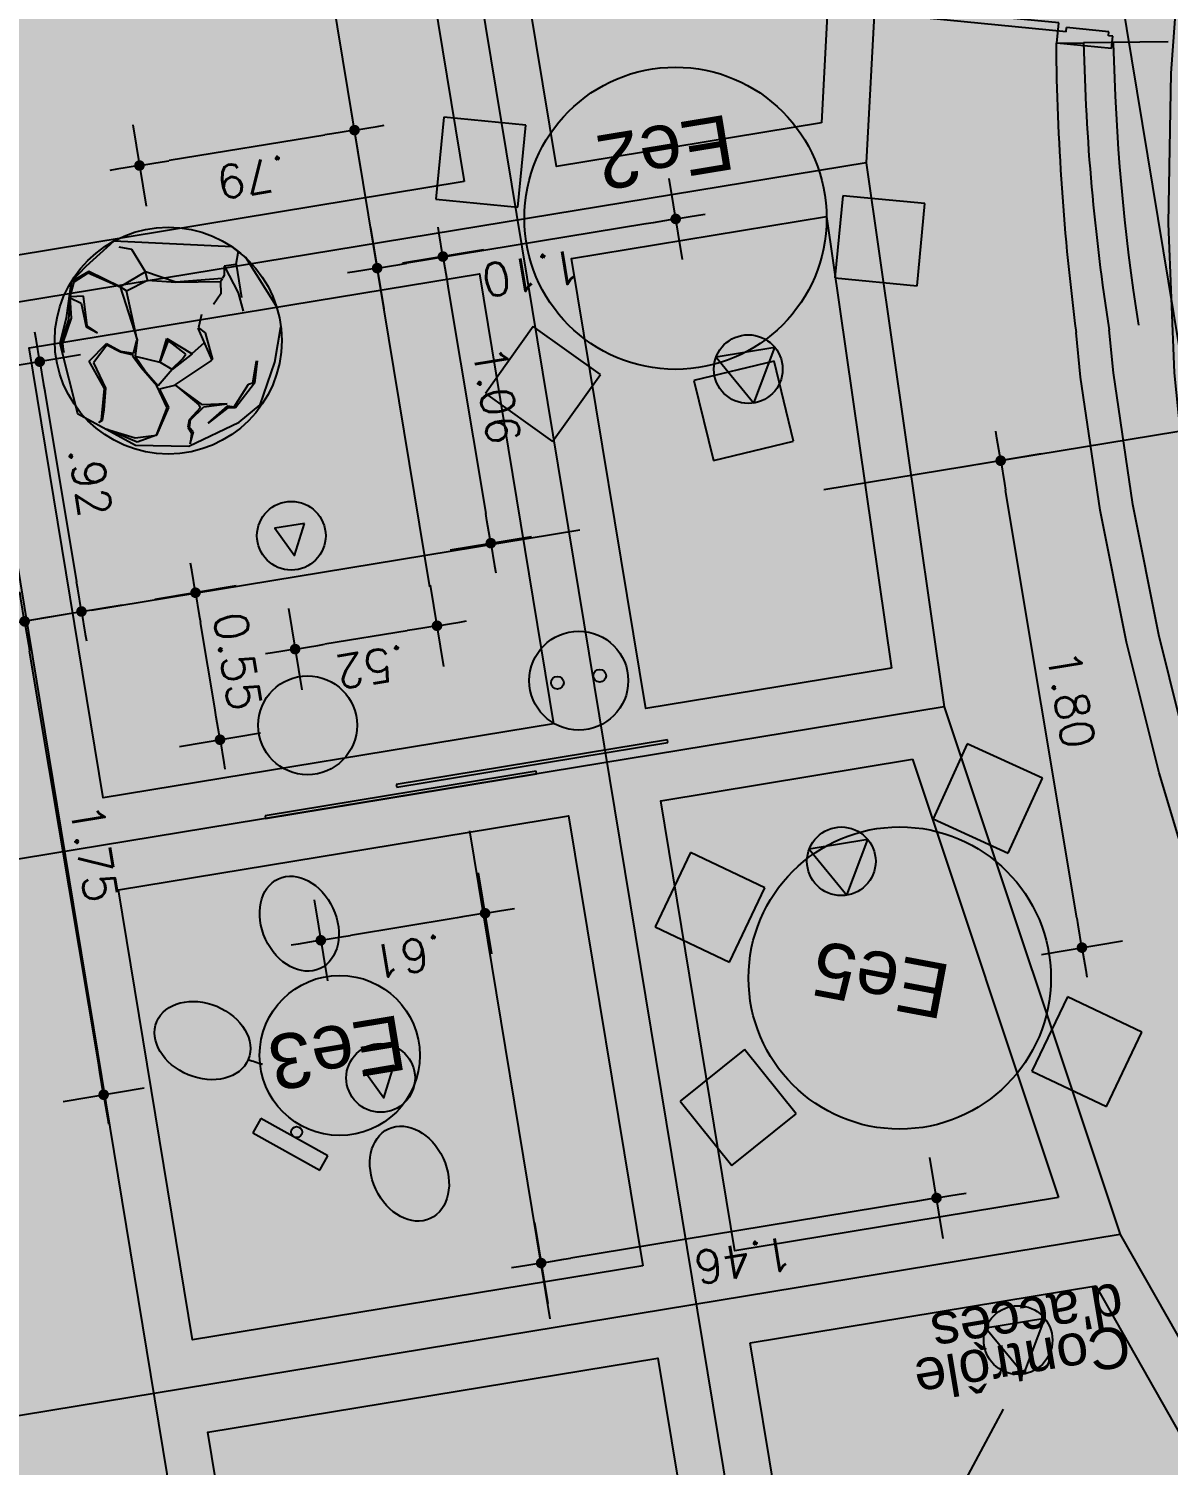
# Model space of a CAD drawing. Header units: millimetres. Extents: x 33240 to 33395, y 51607 to 51720.
# Drawn here: x 33281.03 to 33285.18, y 51672.14 to 51677.37 of the extents above; entities that cross this region are included whole.
import ezdxf

# ---------------------------------------------------------------- set-up
doc = ezdxf.new("R2010")
doc.units = ezdxf.units.MM
doc.header["$LTSCALE"] = 0.3
doc.header["$MEASUREMENT"] = 0
doc.header["$PDMODE"] = 34
doc.header["$PDSIZE"] = 0.3
doc.linetypes.add('ACAD_ISO04W100', pattern=[30, 24, -3, 0, -3])
doc.linetypes.add('ACAD_ISO08W100', pattern=[36, 24, -3, 6, -3])
doc.layers.get('0').update_dxf_attribs({"linetype": 'CONTINUOUS'})
doc.layers.get('DEFPOINTS').update_dxf_attribs({"linetype": 'CONTINUOUS'})
for name, color, linetype in [('00-TRAMES-BAT', 7, 'ACAD_ISO08W100'), ('02-MURS-PORTEUR', 1, 'CONTINUOUS'), ('05-MEN-INT', 4, 'CONTINUOUS'), ('07-REVT-ECAILLE', 33, 'CONTINUOUS'), ('07-REVT-SOL', 8, 'CONTINUOUS'), ('08-EQUI-MEUBLE-PROJ-01', 11, 'CONTINUOUS'), ('09-COT-MEUBLE-01', 4, 'CONTINUOUS'), ('10-ANN-TEXTE-MEUBLE', 3, 'CONTINUOUS'), ('14-HACH-MURS', 253, 'CONTINUOUS'), ('15-PLAF-TECHN-TEMPORAIRE', 113, 'CONTINUOUS')]:
    doc.layers.add(name, color=color, linetype=linetype)
doc.styles.add('COT', font='romans.shx')
doc.styles.add('NDP', font='ARIAL.TTF')
doc.dimstyles.new('COT-MEUBLE-50eme', dxfattribs={"dimtxt": 0.12, "dimasz": 0.11, "dimexe": 0, "dimexo": 0, "dimgap": 0.05, "dimtad": 1, "dimzin": 4, "dimdsep": 46, "dimtxsty": 'COT', "dimblk1": 'COTBLOC', "dimblk2": 'COTBLOC', "dimsah": 1, "dimcen": -0.1, "dimse1": 1, "dimse2": 1, "dimadec": 0, "dimazin": 0, "dimtfac": 1, "dimtmove": 2, "dimatfit": 3, "dimldrblk": 'COTBLOC', "dimfxl": 1, "dimtolj": 1, "dimarcsym": 0})
pattern_1 = [(189.35057367, (57785.36794, 108093.83487), (-0.2060594638, -0.2872968802), [0.125, -0.375]), (279.35057367, (57785.29612, 108093.88639), (0.2872968802, -0.2060594638), [0.125, -0.375])]

# ---------------------------------------------------------------- blocks, each defined once
blk = doc.blocks.new('MVP18')
for p, q in [((0.045, -0.03), (0.045, 0.915)), ((0.045, 0.915), (0.075, 0.915)), ((0.075, 0), (0.075, 0.915)), ((1.845, 0), (1.845, 0.915)), ((1.875, 0.915), (1.845, 0.915)), ((1.875, -0.03), (1.875, 0.915)), ((0, 0), (0.075, 0)), ((0, -0.2), (0, 0)), ((1.92, 0), (1.845, 0)), ((1.92, -0.2), (1.92, 0)), ((0.045, -0.03), (0.06, -0.03)), ((0.06, -0.185), (0.06, -0.03)), ((1.86, -0.185), (1.86, -0.03)), ((1.875, -0.03), (1.86, -0.03)), ((0, -0.2), (0.045, -0.2)), ((0.045, -0.185), (0.06, -0.185)), ((0.045, -0.2), (0.045, -0.185)), ((1.875, -0.185), (1.86, -0.185)), ((1.875, -0.2), (1.875, -0.185)), ((1.92, -0.2), (1.875, -0.2))]:
    blk.add_line(p, q)
for centre, radius, start, end in [((0.045, 0), 0.915, 0, 88.1221), ((1.875, 0), 0.9155, 91.8779, 180)]:
    blk.add_arc(centre, radius, start, end)
blk = doc.blocks.new('COTBLOC')
for p, q in [((0, -1.3608), (0, 1.3608)), ((-0.76, 0), (-0.99, 0)), ((0, 0), (-0.76, 0)), ((0, 0), (0.76, 0)), ((0.76, 0), (0.99, 0))]:
    blk.add_line(p, q)
at = {"const_width": 0.15}
blk.add_lwpolyline([(-0.1, 0, 1), (0.1, 0, 1)], format="xyb", close=True, dxfattribs=at)
blk = doc.blocks.new('*D218')
at = {"layer": '09-COT-MEUBLE-01', "color": 0, "lineweight": -2, "ltscale": 10}
blk.add_line((33280.0015, 51678.8383), (33280.5999, 51675.2512), dxfattribs=at)
at = {"layer": 'DEFPOINTS', "color": 0, "ltscale": 10}
for p in [(33281.306, 51679.1675), (33281.9407, 51675.3634), (33280.618, 51675.1427)]:
    blk.add_point(p, dxfattribs=at)
at = {"layer": '09-COT-MEUBLE-01', "color": 0, "lineweight": -2, "ltscale": 10, "xscale": 0.11, "yscale": 0.11, "zscale": 0.11}
for p, rotation in [((33279.9834, 51678.9468), 99.4716292180381), ((33280.618, 51675.1427), 279.4716292180381)]:
    blk.add_blockref('COTBLOC', p, dxfattribs=dict(at, rotation=rotation))
at = {"layer": '09-COT-MEUBLE-01', "color": 0, "ltscale": 10, "insert": (33280.4092, 51677.0629), "char_height": 0.12, "attachment_point": 5, "rotation": 279.4716, "style": 'COT'}
blk.add_mtext('\\A1;3.86', dxfattribs=at)
blk = doc.blocks.new('*D219')
at = {"layer": '09-COT-MEUBLE-01', "color": 0, "lineweight": -2, "ltscale": 10}
blk.add_line((33281.0911, 51676.0459), (33281.2065, 51675.3536), dxfattribs=at)
at = {"layer": 'DEFPOINTS', "color": 0, "ltscale": 10}
for p in [(33281.073, 51676.1544), (33281.2246, 51675.2451), (33281.2246, 51675.2451)]:
    blk.add_point(p, dxfattribs=at)
at = {"layer": '09-COT-MEUBLE-01', "color": 0, "lineweight": -2, "ltscale": 10, "xscale": 0.11, "yscale": 0.11, "zscale": 0.11}
for p, rotation in [((33281.073, 51676.1544), 99.47162921813819), ((33281.2246, 51675.2451), 279.4716292181382)]:
    blk.add_blockref('COTBLOC', p, dxfattribs=dict(at, rotation=rotation))
at = {"layer": '09-COT-MEUBLE-01', "color": 0, "ltscale": 10, "insert": (33281.2573, 51675.7179), "char_height": 0.12, "attachment_point": 5, "rotation": 279.4716, "style": 'COT'}
blk.add_mtext('\\A1;.92', dxfattribs=at)
blk = doc.blocks.new('*D220')
at = {"layer": '09-COT-MEUBLE-01', "color": 0, "lineweight": -2, "ltscale": 10}
blk.add_line((33282.558, 51676.4286), (33282.6959, 51675.6023), dxfattribs=at)
at = {"layer": 'DEFPOINTS', "color": 0, "ltscale": 10}
for p in [(33282.5363, 51676.5366), (33282.7104, 51675.4932), (33282.714, 51675.4938)]:
    blk.add_point(p, dxfattribs=at)
at = {"layer": '09-COT-MEUBLE-01', "color": 0, "lineweight": -2, "ltscale": 10, "xscale": 0.11, "yscale": 0.11, "zscale": 0.11}
for p, rotation in [((33282.5399, 51676.5371), 99.47162921839794), ((33282.714, 51675.4938), 279.4716292183979)]:
    blk.add_blockref('COTBLOC', p, dxfattribs=dict(at, rotation=rotation))
at = {"layer": '09-COT-MEUBLE-01', "color": 0, "ltscale": 10, "insert": (33282.7354, 51676.0336), "char_height": 0.12, "attachment_point": 5, "rotation": 279.4716, "style": 'COT'}
blk.add_mtext('\\A1;1.06', dxfattribs=at)
blk = doc.blocks.new('*D221')
at = {"layer": '09-COT-MEUBLE-01', "color": 0, "lineweight": -2, "ltscale": 10}
blk.add_line((33281.2873, 51673.5946), (33281.036, 51675.1007), dxfattribs=at)
at = {"layer": 'DEFPOINTS', "color": 0, "ltscale": 10}
for p in [(33281.7493, 51675.3313), (33281.0179, 51675.2092), (33282.0368, 51673.6081)]:
    blk.add_point(p, dxfattribs=at)
at = {"layer": '09-COT-MEUBLE-01', "color": 0, "lineweight": -2, "ltscale": 10, "xscale": 0.11, "yscale": 0.11, "zscale": 0.11}
for p, rotation in [((33281.0179, 51675.2092), 99.47162921810512), ((33281.3054, 51673.4861), 279.4716292181051)]:
    blk.add_blockref('COTBLOC', p, dxfattribs=dict(at, rotation=rotation))
at = {"layer": '09-COT-MEUBLE-01', "color": 0, "ltscale": 10, "insert": (33281.2701, 51674.3658), "char_height": 0.12, "attachment_point": 5, "rotation": 279.4716, "style": 'COT'}
blk.add_mtext('\\A1;1.75', dxfattribs=at)
blk = doc.blocks.new('*D222')
at = {"layer": '09-COT-MEUBLE-01', "color": 0, "lineweight": -2, "ltscale": 10}
blk.add_line((33281.7107, 51674.8868), (33281.6577, 51675.2049), dxfattribs=at)
at = {"layer": 'DEFPOINTS', "color": 0, "ltscale": 10}
for p in [(33281.6395, 51675.3134), (33281.6395, 51675.3134), (33281.7288, 51674.7783)]:
    blk.add_point(p, dxfattribs=at)
at = {"layer": '09-COT-MEUBLE-01', "color": 0, "lineweight": -2, "ltscale": 10, "xscale": 0.11, "yscale": 0.11, "zscale": 0.11}
for p, rotation in [((33281.6395, 51675.3134), 99.4716292179638), ((33281.7288, 51674.7783), 279.4716292179638)]:
    blk.add_blockref('COTBLOC', p, dxfattribs=dict(at, rotation=rotation))
at = {"layer": '09-COT-MEUBLE-01', "color": 0, "ltscale": 10, "insert": (33281.7927, 51675.0639), "char_height": 0.12, "attachment_point": 5, "rotation": 279.4716, "style": 'COT'}
blk.add_mtext('\\A1;0.55', dxfattribs=at)
blk = doc.blocks.new('*D223')
at = {"layer": '09-COT-MEUBLE-01', "color": 0, "lineweight": -2, "ltscale": 10}
blk.add_line((33284.8469, 51674.13), (33284.5874, 51675.6855), dxfattribs=at)
at = {"layer": 'DEFPOINTS', "color": 0, "ltscale": 10}
for p in [(33284.5693, 51675.794), (33283.9063, 51675.6834), (33284.202, 51673.9109)]:
    blk.add_point(p, dxfattribs=at)
at = {"layer": '09-COT-MEUBLE-01', "color": 0, "lineweight": -2, "ltscale": 10, "xscale": 0.11, "yscale": 0.11, "zscale": 0.11}
for p, rotation in [((33284.5693, 51675.794), 99.47162921793739), ((33284.865, 51674.0215), 279.4716292179374)]:
    blk.add_blockref('COTBLOC', p, dxfattribs=dict(at, rotation=rotation))
at = {"layer": '09-COT-MEUBLE-01', "color": 0, "ltscale": 10, "insert": (33284.8256, 51674.9258), "char_height": 0.12, "attachment_point": 5, "rotation": 279.4716, "style": 'COT'}
blk.add_mtext('\\A1;1.80', dxfattribs=at)
blk = doc.blocks.new('*D244')
at = {"layer": '09-COT-MEUBLE-01', "color": 0, "lineweight": -2, "ltscale": 10}
blk.add_line((33282.1096, 51676.9794), (33281.5443, 51676.8863), dxfattribs=at)
at = {"layer": 'DEFPOINTS', "color": 0, "ltscale": 10}
for p in [(33281.4357, 51676.8684), (33282.2422, 51676.8511), (33281.4601, 51676.7206)]:
    blk.add_point(p, dxfattribs=at)
at = {"layer": '09-COT-MEUBLE-01', "color": 0, "lineweight": -2, "ltscale": 10, "xscale": 0.11, "yscale": 0.11, "zscale": 0.11}
for p, rotation in [((33282.2181, 51676.9973), 9.3505736683666), ((33281.4357, 51676.8684), 189.3505736683666)]:
    blk.add_blockref('COTBLOC', p, dxfattribs=dict(at, rotation=rotation))
at = {"layer": '09-COT-MEUBLE-01', "color": 0, "ltscale": 10, "insert": (33281.8448, 51676.8243), "char_height": 0.12, "attachment_point": 5, "rotation": 189.3506, "style": 'COT'}
blk.add_mtext('\\A1;.79', dxfattribs=at)
blk = doc.blocks.new('*D245')
at = {"layer": '09-COT-MEUBLE-01', "color": 0, "lineweight": -2, "ltscale": 10}
blk.add_line((33283.2783, 51676.6561), (33282.4091, 51676.513), dxfattribs=at)
at = {"layer": 'DEFPOINTS', "color": 0, "ltscale": 10}
for p in [(33282.3005, 51676.4951), (33283.4108, 51676.5288), (33282.3248, 51676.3477)]:
    blk.add_point(p, dxfattribs=at)
at = {"layer": '09-COT-MEUBLE-01', "color": 0, "lineweight": -2, "ltscale": 10, "xscale": 0.11, "yscale": 0.11, "zscale": 0.11}
for p, rotation in [((33283.3869, 51676.674), 9.3505736683666), ((33282.3005, 51676.4951), 189.3505736683666)]:
    blk.add_blockref('COTBLOC', p, dxfattribs=dict(at, rotation=rotation))
at = {"layer": '09-COT-MEUBLE-01', "color": 0, "ltscale": 10, "insert": (33282.8616, 51676.476), "char_height": 0.12, "attachment_point": 5, "rotation": 189.3506, "style": 'COT'}
blk.add_mtext('\\A1;1.10', dxfattribs=at)
blk = doc.blocks.new('*D246')
at = {"layer": '09-COT-MEUBLE-01', "color": 0, "lineweight": -2, "ltscale": 10}
blk.add_line((33282.4098, 51675.1752), (33282.1107, 51675.126), dxfattribs=at)
at = {"layer": 'DEFPOINTS', "color": 0, "ltscale": 10}
for p in [(33282.0021, 51675.1081), (33282.5427, 51675.0452), (33282.0267, 51674.9591)]:
    blk.add_point(p, dxfattribs=at)
at = {"layer": '09-COT-MEUBLE-01', "color": 0, "lineweight": -2, "ltscale": 10, "xscale": 0.11, "yscale": 0.11, "zscale": 0.11}
for p, rotation in [((33282.5184, 51675.1931), 9.3505736683666), ((33282.0021, 51675.1081), 189.3505736683666)]:
    blk.add_blockref('COTBLOC', p, dxfattribs=dict(at, rotation=rotation))
at = {"layer": '09-COT-MEUBLE-01', "color": 0, "ltscale": 10, "insert": (33282.2781, 51675.0421), "char_height": 0.12, "attachment_point": 5, "rotation": 189.3506, "style": 'COT'}
blk.add_mtext('\\A1;.52', dxfattribs=at)
blk = doc.blocks.new('*D247')
at = {"layer": '09-COT-MEUBLE-01', "color": 0, "lineweight": -2, "ltscale": 10}
blk.add_line((33282.5847, 51674.1287), (33282.2041, 51674.066), dxfattribs=at)
at = {"layer": 'DEFPOINTS', "color": 0, "ltscale": 10}
for p in [(33282.0956, 51674.0482), (33282.7173, 51674.0004), (33282.1199, 51673.9007)]:
    blk.add_point(p, dxfattribs=at)
at = {"layer": '09-COT-MEUBLE-01', "color": 0, "lineweight": -2, "ltscale": 10, "xscale": 0.11, "yscale": 0.11, "zscale": 0.11}
for p, rotation in [((33282.6933, 51674.1466), 9.3505736683666), ((33282.0956, 51674.0482), 189.3505736683666)]:
    blk.add_blockref('COTBLOC', p, dxfattribs=dict(at, rotation=rotation))
at = {"layer": '09-COT-MEUBLE-01', "color": 0, "ltscale": 10, "insert": (33282.4123, 51673.9888), "char_height": 0.12, "attachment_point": 5, "rotation": 189.3506, "style": 'COT'}
blk.add_mtext('\\A1;.61', dxfattribs=at)
blk = doc.blocks.new('*D248')
at = {"layer": '09-COT-MEUBLE-01', "color": 0, "lineweight": -2, "ltscale": 10}
blk.add_line((33284.2274, 51673.0923), (33283.0058, 51672.8911), dxfattribs=at)
at = {"layer": 'DEFPOINTS', "color": 0, "ltscale": 10}
for p in [(33284.3597, 51672.9653), (33282.8972, 51672.8733), (33282.9216, 51672.7253)]:
    blk.add_point(p, dxfattribs=at)
at = {"layer": '09-COT-MEUBLE-01', "color": 0, "lineweight": -2, "ltscale": 10, "xscale": 0.11, "yscale": 0.11, "zscale": 0.11}
for p, rotation in [((33284.3359, 51673.1102), 9.3505736683666), ((33282.8972, 51672.8733), 189.3505736683666)]:
    blk.add_blockref('COTBLOC', p, dxfattribs=dict(at, rotation=rotation))
at = {"layer": '09-COT-MEUBLE-01', "color": 0, "ltscale": 10, "insert": (33283.6344, 51672.8832), "char_height": 0.12, "attachment_point": 5, "rotation": 189.3506, "style": 'COT'}
blk.add_mtext('\\A1;1.46', dxfattribs=at)

msp = doc.modelspace()

# ---------------------------------------------------------------- hatches: boundary and pattern name
at = {"layer": '07-REVT-SOL'}
h = msp.add_hatch(dxfattribs=at)
h.set_pattern_fill('CROSS', color=30, style=0)
h.set_pattern_definition(pattern_1)
edge = h.paths.add_edge_path()
edge.add_line((33283.3783, 51687.0822), (33282.6443, 51691.5402))
edge.add_line((33282.6443, 51691.5402), (33270.1624, 51689.4848))
edge.add_line((33270.1624, 51689.4848), (33272.7213, 51673.9442))
edge.add_line((33272.7213, 51673.9442), (33273.8232, 51674.1256))
edge.add_line((33273.8232, 51674.1256), (33273.4532, 51676.3726))
edge.add_line((33273.4532, 51676.3726), (33279.4392, 51677.3582))
edge.add_line((33279.4392, 51677.3582), (33280.4429, 51671.2631))
edge.add_line((33280.4429, 51671.2631), (33280.6933, 51669.7425))
edge.add_line((33280.6933, 51669.7425), (33287.1828, 51670.8111))
edge.add_arc((33295.4983, 51677.4321), 10.6295, 146.69633, 218.5278, ccw=False)
edge.add_line((33286.6145, 51683.2685), (33287.3226, 51684.3289))
edge.add_line((33287.3226, 51684.3289), (33288.3032, 51685.5277))
edge.add_line((33288.3032, 51685.5277), (33286.1987, 51687.5466))
edge.add_line((33286.1987, 51687.5466), (33283.3783, 51687.0822))
h = msp.add_hatch(dxfattribs=at)
h.set_pattern_fill('CROSS', color=30, style=0)
h.set_pattern_definition(pattern_1)
h.paths.add_polyline_path([(33307.3638, 51673.1728), (33304.4259, 51678.5233), (33303.4328, 51676.958), (33302.0568, 51675.7171), (33301.8895, 51675.6066), (33298.5775, 51681.4949), (33301.3666, 51683.0637), (33301.6362, 51682.5843), (33301.4619, 51682.4863), (33302.0012, 51681.5275), (33302.1755, 51681.6256), (33302.678, 51680.7322), (33302.5037, 51680.6341), (33303.4651, 51678.9245), (33303.634, 51679.0326), (33304.4256, 51678.5225), (33301.0158, 51684.5877), (33297.8158, 51682.8095), (33294.253, 51689.1834), (33293.3104, 51688.7631), (33292.8226, 51688.5141), (33292.0305, 51688.0616), (33291.5409, 51687.7518), (33291.0654, 51687.4256), (33290.3779, 51686.9089), (33289.5181, 51686.1659), (33288.7236, 51685.3683), (33288.0543, 51684.5897), (33287.3451, 51683.6315), (33286.9062, 51682.9371), (33286.3541, 51681.8053), (33285.8985, 51680.7313), (33285.603, 51679.8002), (33285.455, 51679.149), (33285.141, 51679.1843), (33284.9748, 51677.3168), (33285.28, 51677.3194), (33285.3085, 51676.7031), (33285.5209, 51675.2728), (33286.1067, 51673.4916), (33286.8967, 51672.052), (33287.9591, 51670.7351), (33288.5905, 51670.1131), (33289.3261, 51669.5314), (33289.9963, 51669.0508), (33291.034, 51668.5611), (33292.1155, 51668.1891), (33293.1747, 51667.9035), (33294.2593, 51667.7494), (33295.2381, 51667.6898), (33295.9179, 51667.6735), (33296.4761, 51667.6903), (33297.4347, 51667.7435), (33298.7164, 51667.9711), (33299.2667, 51668.0934), (33299.9001, 51668.27), (33300.4409, 51668.4444), (33300.9775, 51668.6398), (33301.7447, 51668.9206), (33302.296, 51669.2165), (33303.0653, 51669.6281), (33303.5686, 51669.9258), (33304.0628, 51670.2434), (33304.5471, 51670.5804), (33305.2548, 51671.1192), (33305.7109, 51671.5033), (33305.9731, 51671.7378), (33306.457, 51672.2609), (33307.0003, 51672.7618)])
at = {"layer": '14-HACH-MURS', "ltscale": 10}
h = msp.add_hatch(color=256, dxfattribs=at)
edge = h.paths.add_edge_path()
edge.add_line((33310.4671, 51678.7427), (33310.3288, 51678.2748))
edge.add_line((33310.3288, 51678.2748), (33310.1672, 51677.8125))
edge.add_line((33310.1672, 51677.8125), (33309.9824, 51677.3561))
edge.add_line((33309.9824, 51677.3561), (33309.7269, 51676.7958))
edge.add_line((33309.7269, 51676.7958), (33309.4508, 51676.2455))
edge.add_line((33309.4508, 51676.2455), (33309.1549, 51675.7069))
edge.add_line((33309.1549, 51675.7069), (33308.8398, 51675.1807))
edge.add_line((33308.8398, 51675.1807), (33308.5062, 51674.6677))
edge.add_line((33308.5062, 51674.6677), (33308.1548, 51674.1686))
edge.add_line((33308.1548, 51674.1686), (33307.7862, 51673.6842))
edge.add_line((33307.7862, 51673.6842), (33307.4011, 51673.215))
edge.add_line((33307.4011, 51673.215), (33307.0003, 51672.7618))
edge.add_line((33307.0003, 51672.7618), (33306.5845, 51672.325))
edge.add_line((33306.5845, 51672.325), (33306.1544, 51671.9053))
edge.add_line((33306.1544, 51671.9053), (33305.7109, 51671.5033))
edge.add_line((33305.7109, 51671.5033), (33305.2548, 51671.1192))
edge.add_line((33305.2548, 51671.1192), (33304.7867, 51670.7537))
edge.add_line((33304.7867, 51670.7537), (33304.3075, 51670.4071))
edge.add_line((33304.3075, 51670.4071), (33303.818, 51670.0797))
edge.add_line((33303.818, 51670.0797), (33303.3191, 51669.772))
edge.add_line((33303.3191, 51669.772), (33302.8114, 51669.4842))
edge.add_line((33302.8114, 51669.4842), (33302.296, 51669.2165))
edge.add_line((33302.296, 51669.2165), (33301.7734, 51668.9693))
edge.add_line((33301.7734, 51668.9693), (33301.2446, 51668.7427))
edge.add_line((33301.2446, 51668.7427), (33300.7104, 51668.5369))
edge.add_line((33300.7104, 51668.5369), (33300.1715, 51668.352))
edge.add_line((33300.1715, 51668.352), (33299.6287, 51668.1881))
edge.add_line((33299.6287, 51668.1881), (33299.0829, 51668.0452))
edge.add_line((33299.0829, 51668.0452), (33298.5348, 51667.9235))
edge.add_line((33298.5348, 51667.9235), (33297.9851, 51667.8229))
edge.add_line((33297.9851, 51667.8229), (33297.4347, 51667.7435))
edge.add_line((33297.4347, 51667.7435), (33296.8842, 51667.6851))
edge.add_line((33296.8842, 51667.6851), (33296.3345, 51667.6477))
edge.add_line((33296.3345, 51667.6477), (33295.7863, 51667.6312))
edge.add_line((33295.7863, 51667.6312), (33295.2402, 51667.6355))
edge.add_line((33295.2402, 51667.6355), (33294.697, 51667.6604))
edge.add_line((33294.697, 51667.6604), (33294.1574, 51667.7058))
edge.add_line((33294.1574, 51667.7058), (33293.6219, 51667.7714))
edge.add_line((33293.6219, 51667.7714), (33293.0922, 51667.8571))
edge.add_line((33293.0922, 51667.8571), (33292.6341, 51667.9518))
edge.add_line((33292.6341, 51667.9518), (33292.4697, 51667.9898))
edge.add_arc((33293.9824, 51674.7926), 6.969, 245.46561, 257.46365, ccw=False)
edge.add_line((33291.0886, 51668.4528), (33290.8652, 51668.5512))
edge.add_line((33290.8652, 51668.5512), (33290.4434, 51668.7545))
edge.add_line((33290.4434, 51668.7545), (33290.0319, 51668.9783))
edge.add_line((33290.0319, 51668.9783), (33289.6317, 51669.222))
edge.add_line((33289.6317, 51669.222), (33289.2436, 51669.485))
edge.add_line((33289.2436, 51669.485), (33288.8688, 51669.7668))
edge.add_line((33288.8688, 51669.7668), (33288.5079, 51670.0667))
edge.add_line((33288.5079, 51670.0667), (33288.1621, 51670.3838))
edge.add_line((33288.1621, 51670.3838), (33287.8319, 51670.7176))
edge.add_line((33287.8319, 51670.7176), (33287.6752, 51670.8922))
edge.add_line((33287.6752, 51670.8922), (33287.3226, 51670.8341))
edge.add_line((33287.3226, 51670.8341), (33287.6122, 51670.5114))
edge.add_line((33287.6122, 51670.5114), (33287.9525, 51670.1673))
edge.add_line((33287.9525, 51670.1673), (33288.3092, 51669.8403))
edge.add_line((33288.3092, 51669.8403), (33288.6812, 51669.5311))
edge.add_line((33288.6812, 51669.5311), (33289.0678, 51669.2405))
edge.add_line((33289.0678, 51669.2405), (33289.4679, 51668.9693))
edge.add_line((33289.4679, 51668.9693), (33289.8807, 51668.7179))
edge.add_line((33289.8807, 51668.7179), (33290.305, 51668.4872))
edge.add_line((33290.305, 51668.4872), (33290.74, 51668.2775))
edge.add_line((33290.74, 51668.2775), (33290.9739, 51668.1786))
edge.add_arc((33293.8527, 51674.4197), 6.8731, 245.23779, 257.78728)
edge.add_line((33292.3987, 51667.7022), (33292.5646, 51667.6592))
edge.add_line((33292.5646, 51667.6592), (33293.0365, 51667.5616))
edge.add_line((33293.0365, 51667.5616), (33293.5782, 51667.4741))
edge.add_line((33293.5782, 51667.4741), (33294.1249, 51667.407))
edge.add_line((33294.1249, 51667.407), (33294.6759, 51667.3607))
edge.add_line((33294.6759, 51667.3607), (33295.2305, 51667.3352))
edge.add_line((33295.2305, 51667.3352), (33295.788, 51667.3309))
edge.add_line((33295.788, 51667.3309), (33296.3477, 51667.3477))
edge.add_line((33296.3477, 51667.3477), (33296.9089, 51667.3859))
edge.add_line((33296.9089, 51667.3859), (33297.4708, 51667.4455))
edge.add_line((33297.4708, 51667.4455), (33298.0326, 51667.5266))
edge.add_line((33298.0326, 51667.5266), (33298.5937, 51667.6293))
edge.add_line((33298.5937, 51667.6293), (33299.1532, 51667.7535))
edge.add_line((33299.1532, 51667.7535), (33299.7103, 51667.8993))
edge.add_line((33299.7103, 51667.8993), (33300.2643, 51668.0666))
edge.add_line((33300.2643, 51668.0666), (33300.8143, 51668.2554))
edge.add_line((33300.8143, 51668.2554), (33301.3596, 51668.4655))
edge.add_line((33301.3596, 51668.4655), (33301.8993, 51668.6967))
edge.add_line((33301.8993, 51668.6967), (33302.4327, 51668.949))
edge.add_line((33302.4327, 51668.949), (33302.9588, 51669.2222))
edge.add_line((33302.9588, 51669.2222), (33303.4769, 51669.5159))
edge.add_line((33303.4769, 51669.5159), (33303.9861, 51669.83))
edge.add_line((33303.9861, 51669.83), (33304.4857, 51670.1641))
edge.add_line((33304.4857, 51670.1641), (33304.9748, 51670.5179))
edge.add_line((33304.9748, 51670.5179), (33305.4525, 51670.891))
edge.add_line((33305.4525, 51670.891), (33305.8084, 51671.1906))
edge.add_line((33305.8084, 51671.1906), (33305.9182, 51671.283))
edge.add_line((33305.9182, 51671.283), (33306.3708, 51671.6934))
edge.add_line((33306.3708, 51671.6934), (33306.8098, 51672.1218))
edge.add_line((33306.8098, 51672.1218), (33307.2342, 51672.5676))
edge.add_line((33307.2342, 51672.5676), (33307.6434, 51673.0302))
edge.add_line((33307.6434, 51673.0302), (33308.0365, 51673.5092))
edge.add_line((33308.0365, 51673.5092), (33308.4128, 51674.0037))
edge.add_line((33308.4128, 51674.0037), (33308.7715, 51674.5132))
edge.add_line((33308.7715, 51674.5132), (33309.1121, 51675.0369))
edge.add_line((33309.1121, 51675.0369), (33309.4338, 51675.5742))
edge.add_line((33309.4338, 51675.5742), (33309.7359, 51676.1241))
edge.add_line((33309.7359, 51676.1241), (33310.0179, 51676.686))
edge.add_line((33310.0179, 51676.686), (33310.279, 51677.2589))
edge.add_line((33310.279, 51677.2589), (33310.4694, 51677.7289))
edge.add_line((33310.4694, 51677.7289), (33310.6361, 51678.2059))
edge.add_line((33310.6361, 51678.2059), (33310.7787, 51678.6885))
edge.add_line((33310.7787, 51678.6885), (33310.897, 51679.1758))
edge.add_line((33310.897, 51679.1758), (33310.9905, 51679.6664))
edge.add_line((33310.9905, 51679.6664), (33311.0591, 51680.1593))
edge.add_line((33311.0591, 51680.1593), (33311.1026, 51680.6532))
edge.add_line((33311.1026, 51680.6532), (33311.1209, 51681.147))
edge.add_line((33311.1209, 51681.147), (33311.114, 51681.6394))
edge.add_line((33311.114, 51681.6394), (33311.1135, 51681.6471))
edge.add_line((33311.1135, 51681.6471), (33310.7886, 51681.6572))
edge.add_line((33310.7886, 51681.6572), (33310.7921, 51681.604))
edge.add_line((33310.7921, 51681.604), (33310.7988, 51681.1264))
edge.add_line((33310.7988, 51681.1264), (33310.7811, 51680.6477))
edge.add_line((33310.7811, 51680.6477), (33310.7389, 51680.1687))
edge.add_line((33310.7389, 51680.1687), (33310.6724, 51679.6908))
edge.add_line((33310.6724, 51679.6908), (33310.5817, 51679.2152))
edge.add_line((33310.5817, 51679.2152), (33310.4671, 51678.7427))
edge = h.paths.add_edge_path()
edge.add_line((33286.1815, 51672.4574), (33286.4291, 51672.0412))
edge.add_line((33286.4291, 51672.0412), (33286.6966, 51671.6375))
edge.add_line((33286.6966, 51671.6375), (33286.9834, 51671.2474))
edge.add_line((33286.9834, 51671.2474), (33287.2889, 51670.8717))
edge.add_line((33287.2889, 51670.8717), (33287.3226, 51670.8341))
edge.add_line((33287.3226, 51670.8341), (33287.6752, 51670.8922))
edge.add_line((33287.6752, 51670.8922), (33287.5183, 51671.0671))
edge.add_line((33287.5183, 51671.0671), (33287.2221, 51671.4314))
edge.add_line((33287.2221, 51671.4314), (33286.9439, 51671.8098))
edge.add_line((33286.9439, 51671.8098), (33286.6844, 51672.2014))
edge.add_line((33286.6844, 51672.2014), (33286.4442, 51672.6052))
edge.add_line((33286.4442, 51672.6052), (33286.224, 51673.02))
edge.add_line((33286.224, 51673.02), (33286.0242, 51673.4452))
edge.add_line((33286.0242, 51673.4452), (33285.8453, 51673.8795))
edge.add_line((33285.8453, 51673.8795), (33285.6878, 51674.3219))
edge.add_line((33285.6878, 51674.3219), (33285.5521, 51674.7712))
edge.add_line((33285.5521, 51674.7712), (33285.4384, 51675.2264))
edge.add_line((33285.4384, 51675.2264), (33285.3469, 51675.6878))
edge.add_line((33285.3469, 51675.6878), (33285.2782, 51676.1511))
edge.add_line((33285.2782, 51676.1511), (33285.2642, 51676.2928))
edge.add_arc((33293.372, 51677.4279), 8.1869, 180.76661, 187.96949, ccw=False)
edge.add_line((33285.1859, 51677.3184), (33284.8711, 51677.3148))
edge.add_arc((33292.6656, 51677.4805), 7.7962, 181.21789, 188.93168)
edge.add_line((33284.9639, 51676.2701), (33284.9793, 51676.1133))
edge.add_line((33284.9793, 51676.1133), (33285.0503, 51675.6348))
edge.add_line((33285.0503, 51675.6348), (33285.1445, 51675.1602))
edge.add_line((33285.1445, 51675.1602), (33285.2617, 51674.6907))
edge.add_line((33285.2617, 51674.6907), (33285.4017, 51674.2273))
edge.add_line((33285.4017, 51674.2273), (33285.5641, 51673.7711))
edge.add_line((33285.5641, 51673.7711), (33285.7485, 51673.3234))
edge.add_line((33285.7485, 51673.3234), (33285.9545, 51672.8851))
edge.add_line((33285.9545, 51672.8851), (33286.1815, 51672.4574))
at = {"layer": '15-PLAF-TECHN-TEMPORAIRE'}
for points in [[(33283.6712, 51676.0038), (33283.7475, 51676.2064), (33283.5339, 51676.1712)], [(33284.0098, 51674.2123), (33284.0861, 51674.4149), (33283.8725, 51674.3797)], [(33284.6531, 51672.4694), (33284.7294, 51672.672), (33284.5158, 51672.6368)]]:
    msp.add_hatch(color=8, dxfattribs=at).paths.add_polyline_path(points)

# ---------------------------------------------------------------- linework, layer by layer
at = {"layer": '00-TRAMES-BAT'}
for p, q in [((33290.54, 51643.8971), (33281.8569, 51696.6298)), ((33289.5108, 51632.7087), (33279.0612, 51696.1695)), ((33376.282, 51690.8954), (33271.126, 51673.5801))]:
    msp.add_line(p, q, dxfattribs=at)
at = {"layer": '02-MURS-PORTEUR', "linetype": 'Continuous'}
msp.add_line((33285.1791, 51677.3183), (33284.8711, 51677.3148), dxfattribs=at)
at = {"layer": '02-MURS-PORTEUR'}
msp.add_lwpolyline([(33288.6812, 51669.5311), (33288.3092, 51669.8403), (33287.9525, 51670.1673), (33287.6122, 51670.5114), (33287.2889, 51670.8717), (33286.9834, 51671.2474), (33286.6966, 51671.6375), (33286.6966, 51671.6375), (33286.4291, 51672.0412), (33286.1815, 51672.4574), (33285.9545, 51672.8851), (33285.7485, 51673.3234), (33285.5641, 51673.7711), (33285.4017, 51674.2273), (33285.2617, 51674.6907), (33285.1445, 51675.1602), (33285.0503, 51675.6348), (33284.9793, 51676.1133), (33284.9639, 51676.2701)], dxfattribs=at)
msp.add_arc((33292.6656, 51677.4805), 7.7962, 181.21789, 188.93168, dxfattribs=at)
at = {"layer": '07-REVT-ECAILLE', "linetype": 'Continuous'}
msp.add_line((33284.7707, 51677.3137), (33284.8711, 51677.3148), dxfattribs=at)
at = {"layer": '07-REVT-ECAILLE'}
msp.add_lwpolyline([(33288.6062, 51669.4368), (33288.2296, 51669.7497), (33287.8687, 51670.0806), (33287.5243, 51670.4289), (33287.1971, 51670.7935), (33286.888, 51671.1737), (33286.5977, 51671.5685), (33286.5977, 51671.5685), (33286.327, 51671.977), (33286.0764, 51672.3983), (33285.8467, 51672.8311), (33285.6382, 51673.2747), (33285.4516, 51673.7278), (33285.2872, 51674.1894), (33285.1456, 51674.6581), (33285.0269, 51675.1337), (33284.9316, 51675.6141), (33284.8598, 51676.098), (33284.8437, 51676.261)], dxfattribs=at)
msp.add_arc((33293.7096, 51677.4045), 8.9394, 180.58245, 187.34954, dxfattribs=at)
at = {"layer": '08-EQUI-MEUBLE-PROJ-01', "ltscale": 0.8}
for p, q in [((33282.5431, 51677.0447), (33282.5143, 51676.746)), ((33282.8417, 51677.0159), (33282.5431, 51677.0447)), ((33282.8129, 51676.7173), (33282.8417, 51677.0159)), ((33282.5143, 51676.746), (33282.8129, 51676.7173)), ((33283.995, 51676.7585), (33283.9662, 51676.4599)), ((33284.2936, 51676.7298), (33283.995, 51676.7585)), ((33284.2649, 51676.4311), (33284.2936, 51676.7298)), ((33281.8222, 51676.5333), (33281.773, 51676.5726)), ((33283.9662, 51676.4599), (33284.2649, 51676.4311)), ((33282.8686, 51676.2823), (33282.6944, 51676.038)), ((33283.1128, 51676.108), (33282.8686, 51676.2823)), ((33283.7447, 51676.1569), (33283.4533, 51676.0856)), ((33283.8159, 51675.8654), (33283.7447, 51676.1569)), ((33282.9386, 51675.8638), (33283.1128, 51676.108)), ((33283.4533, 51676.0856), (33283.5245, 51675.7942)), ((33282.6944, 51676.038), (33282.9386, 51675.8638)), ((33283.5245, 51675.7942), (33283.8159, 51675.8654)), ((33283.3567, 51674.7781), (33282.37, 51674.6156)), ((33282.3716, 51674.6057), (33283.3583, 51674.7682)), ((33283.3583, 51674.7682), (33283.3567, 51674.7781)), ((33284.448, 51674.7631), (33284.3235, 51674.4902)), ((33284.721, 51674.6386), (33284.448, 51674.7631)), ((33282.8792, 51674.6642), (33281.8925, 51674.5017)), ((33281.8941, 51674.4919), (33282.8808, 51674.6543)), ((33282.8808, 51674.6543), (33282.8792, 51674.6642)), ((33282.37, 51674.6156), (33282.3716, 51674.6057)), ((33284.5965, 51674.3657), (33284.721, 51674.6386)), ((33281.8925, 51674.5017), (33281.8941, 51674.4919)), ((33284.3235, 51674.4902), (33284.5965, 51674.3657)), ((33283.4408, 51674.3681), (33283.3116, 51674.0973)), ((33283.7116, 51674.2389), (33283.4408, 51674.3681)), ((33283.5824, 51673.9682), (33283.7116, 51674.2389)), ((33283.3116, 51674.0973), (33283.5824, 51673.9682)), ((33284.8123, 51673.8427), (33284.6831, 51673.5719)), ((33285.0831, 51673.7135), (33284.8123, 51673.8427)), ((33284.9539, 51673.4428), (33285.0831, 51673.7135)), ((33283.6371, 51673.6505), (33283.403, 51673.4629)), ((33283.8247, 51673.4164), (33283.6371, 51673.6505)), ((33284.6831, 51673.5719), (33284.9539, 51673.4428)), ((33283.403, 51673.4629), (33283.5906, 51673.2288)), ((33281.8771, 51673.3999), (33281.8478, 51673.3475)), ((33282.1216, 51673.2636), (33281.8771, 51673.3999)), ((33283.5906, 51673.2288), (33283.8247, 51673.4164)), ((33281.8478, 51673.3475), (33282.0924, 51673.2112)), ((33282.0924, 51673.2112), (33282.1216, 51673.2636))]:
    msp.add_line(p, q, dxfattribs=at)
at = {"layer": '08-EQUI-MEUBLE-PROJ-01', "color": 8, "ltscale": 0.8}
for p, q in [((33281.3421, 51676.5937), (33281.2402, 51676.5004)), ((33281.773, 51676.5726), (33281.3421, 51676.5937)), ((33281.4076, 51676.5628), (33281.3613, 51676.5717)), ((33281.4576, 51676.4815), (33281.4076, 51676.5628)), ((33281.7954, 51676.5562), (33281.7869, 51676.5086)), ((33281.2402, 51676.5004), (33281.1868, 51676.4449)), ((33281.7444, 51676.5016), (33281.744, 51676.4685)), ((33281.7869, 51676.5086), (33281.7444, 51676.5016)), ((33281.7446, 51676.5015), (33281.7946, 51676.4045)), ((33281.8082, 51676.3884), (33281.7884, 51676.509)), ((33281.9337, 51676.3573), (33281.8222, 51676.5333)), ((33281.1868, 51676.4449), (33281.1684, 51676.314)), ((33281.1868, 51676.4449), (33281.178, 51676.3082)), ((33281.1835, 51676.3899), (33281.1987, 51676.4453)), ((33281.2511, 51676.4829), (33281.1868, 51676.4449)), ((33281.1987, 51676.4453), (33281.249, 51676.4775)), ((33281.249, 51676.4775), (33281.3684, 51676.4253)), ((33281.3651, 51676.4268), (33281.2511, 51676.4829)), ((33281.4574, 51676.4812), (33281.3659, 51676.4263)), ((33281.3888, 51676.4124), (33281.465, 51676.4508)), ((33281.5685, 51676.444), (33281.4574, 51676.4812)), ((33281.465, 51676.4508), (33281.4574, 51676.4812)), ((33281.465, 51676.4508), (33281.5685, 51676.444)), ((33281.7372, 51676.4571), (33281.5685, 51676.444)), ((33281.5685, 51676.444), (33281.7311, 51676.4463)), ((33281.73, 51676.4461), (33281.7314, 51676.4016)), ((33281.7311, 51676.4463), (33281.7377, 51676.4568)), ((33281.744, 51676.4685), (33281.7375, 51676.458)), ((33281.2319, 51676.3929), (33281.1835, 51676.3899)), ((33281.184, 51676.387), (33281.2241, 51676.3676)), ((33281.1882, 51676.3128), (33281.184, 51676.387)), ((33281.2456, 51676.2854), (33281.2319, 51676.3929)), ((33281.3888, 51676.4124), (33281.3659, 51676.4263)), ((33281.3659, 51676.4263), (33281.4276, 51676.2338)), ((33281.4276, 51676.2338), (33281.3888, 51676.4124)), ((33281.7314, 51676.4016), (33281.7048, 51676.363)), ((33281.7946, 51676.4045), (33281.8132, 51676.3382)), ((33281.2241, 51676.3676), (33281.2414, 51676.2807)), ((33281.1684, 51676.314), (33281.1457, 51676.221)), ((33281.178, 51676.3082), (33281.1513, 51676.2219)), ((33281.1564, 51676.2208), (33281.1882, 51676.3128)), ((33281.2414, 51676.2807), (33281.2828, 51676.2595)), ((33281.2828, 51676.2595), (33281.2456, 51676.2854)), ((33281.7003, 51676.1603), (33281.6497, 51676.2767)), ((33281.6612, 51676.3264), (33281.6502, 51676.2786)), ((33281.6756, 51676.26), (33281.6502, 51676.2786)), ((33281.9278, 51676.1525), (33281.9503, 51676.2817)), ((33281.4139, 51676.1852), (33281.4259, 51676.2325)), ((33281.4276, 51676.2338), (33281.4199, 51676.1746)), ((33281.5102, 51676.153), (33281.5357, 51676.239)), ((33281.5403, 51676.2313), (33281.5108, 51676.1552)), ((33281.5357, 51676.239), (33281.6273, 51676.1836)), ((33281.6042, 51676.1816), (33281.5403, 51676.2313)), ((33281.6271, 51676.1841), (33281.6723, 51676.2246)), ((33281.7028, 51676.1627), (33281.6756, 51676.26)), ((33281.1457, 51676.221), (33281.2105, 51675.966)), ((33281.1513, 51676.2219), (33281.1599, 51676.1874)), ((33281.1599, 51676.1874), (33281.1564, 51676.2208)), ((33281.2523, 51676.1558), (33281.3163, 51676.2212)), ((33281.3168, 51676.2145), (33281.269, 51676.1506)), ((33281.3163, 51676.2212), (33281.3668, 51676.1928)), ((33281.3669, 51676.1888), (33281.3168, 51676.2145)), ((33281.3668, 51676.1928), (33281.4139, 51676.1852)), ((33281.4134, 51676.1778), (33281.3669, 51676.1888)), ((33281.4113, 51676.1735), (33281.4134, 51676.1778)), ((33281.442, 51676.1316), (33281.4113, 51676.1735)), ((33281.4199, 51676.1746), (33281.4594, 51676.1169)), ((33281.4199, 51676.1746), (33281.5102, 51676.153)), ((33281.6273, 51676.1836), (33281.5542, 51676.1262)), ((33281.5928, 51676.1642), (33281.6042, 51676.1816)), ((33281.3088, 51676.057), (33281.2523, 51676.1558)), ((33281.269, 51676.1506), (33281.312, 51676.0581)), ((33281.4986, 51676.0662), (33281.442, 51676.1316)), ((33281.5542, 51676.1262), (33281.5043, 51676.0664)), ((33281.5542, 51676.1262), (33281.5102, 51676.153)), ((33281.553, 51676.1266), (33281.5928, 51676.1642)), ((33281.5659, 51676.0699), (33281.7003, 51676.1603)), ((33281.8482, 51676.0775), (33281.8614, 51676.1581)), ((33281.8641, 51676.1576), (33281.8545, 51676.0768)), ((33281.8754, 51675.9977), (33281.9278, 51676.1525)), ((33281.4594, 51676.1169), (33281.5043, 51676.0664)), ((33281.5367, 51675.9859), (33281.4986, 51676.0662)), ((33281.5682, 51676.069), (33281.5084, 51676.0548)), ((33281.5668, 51676.069), (33281.6517, 51675.9976)), ((33281.665, 51675.9971), (33281.5668, 51676.069)), ((33281.7806, 51675.9906), (33281.8322, 51676.0731)), ((33281.8545, 51676.0768), (33281.7849, 51675.9861)), ((33281.8322, 51676.0731), (33281.8482, 51676.0775)), ((33281.2975, 51675.9431), (33281.3088, 51676.057)), ((33281.312, 51676.0581), (33281.3063, 51675.9791)), ((33281.5084, 51676.0548), (33281.5415, 51675.9878)), ((33281.2105, 51675.966), (33281.4212, 51675.8508)), ((33281.3063, 51675.9791), (33281.3003, 51675.9402)), ((33281.5415, 51675.9878), (33281.4976, 51675.8867)), ((33281.4976, 51675.8867), (33281.5367, 51675.9859)), ((33281.6562, 51675.986), (33281.6167, 51675.9425)), ((33281.6211, 51675.9424), (33281.6697, 51675.99)), ((33281.6517, 51675.9976), (33281.6562, 51675.986)), ((33281.7552, 51676.0005), (33281.665, 51675.9971)), ((33281.6697, 51675.99), (33281.7552, 51676.0005)), ((33281.6857, 51675.9301), (33281.7572, 51675.9938)), ((33281.7576, 51675.986), (33281.6857, 51675.9301)), ((33281.7572, 51675.9938), (33281.7806, 51675.9906)), ((33281.7849, 51675.9861), (33281.7576, 51675.986)), ((33281.7986, 51675.9338), (33281.8754, 51675.9977)), ((33281.2884, 51675.9332), (33281.2975, 51675.9431)), ((33281.3003, 51675.9402), (33281.2884, 51675.9332)), ((33281.6167, 51675.9425), (33281.6114, 51675.9161)), ((33281.6114, 51675.9161), (33281.6256, 51675.8938)), ((33281.6155, 51675.8468), (33281.7986, 51675.9338)), ((33281.6178, 51675.9145), (33281.6211, 51675.9424)), ((33281.6318, 51675.8992), (33281.6178, 51675.9145)), ((33281.4269, 51675.862), (33281.3158, 51675.9084)), ((33281.3158, 51675.9084), (33281.4204, 51675.8774)), ((33281.4204, 51675.8774), (33281.4976, 51675.8867)), ((33281.4976, 51675.8867), (33281.4269, 51675.862)), ((33281.6205, 51675.8551), (33281.6318, 51675.8992)), ((33281.6256, 51675.8938), (33281.6205, 51675.8551)), ((33281.4212, 51675.8508), (33281.6155, 51675.8468))]:
    msp.add_line(p, q, dxfattribs=at)
at = {"layer": '08-EQUI-MEUBLE-PROJ-01', "ltscale": 0.8}
for centre, radius in [((33283.3861, 51676.6765), 0.55), ((33281.5403, 51676.2313), 0.413), ((33283.0342, 51674.9933), 0.18), ((33283.1103, 51675.0113), 0.023), ((33282.0475, 51674.8308), 0.18), ((33282.9564, 51674.9859), 0.023), ((33284.202, 51673.9109), 0.55), ((33282.1643, 51673.6291), 0.2914), ((33282.0076, 51673.35), 0.02)]:
    msp.add_circle(centre, radius, dxfattribs=at)
msp.add_arc((33282.9874, 51676.9646), 3.5441, 250.9633, 251.8406, dxfattribs=at)
for centre, major_axis in [((33282.017, 51674.1087), (0.0757, -0.1633)), ((33281.6651, 51673.6832), (0.1663, -0.0689)), ((33282.4181, 51673.1986), (0.0757, -0.1633))]:
    msp.add_ellipse(centre, major_axis=major_axis, ratio=0.75, dxfattribs=at)
at = {"layer": '10-ANN-TEXTE-MEUBLE', "ltscale": 0.8}
msp.add_line((33284.5781, 51672.3416), (33284.3711, 51671.9552), dxfattribs=at)
at = {"layer": '15-PLAF-TECHN-TEMPORAIRE', "color": 8, "linetype": 'ACAD_ISO04W100'}
for p, q in [((33283.7874, 51670.7496), (33280.5379, 51690.4839)), ((33281.814, 51670.4247), (33278.5645, 51690.1589)), ((33284.1908, 51678.9238), (33284.0794, 51676.8785)), ((33284.0794, 51676.8785), (33279.8524, 51676.1825)), ((33284.0794, 51676.8785), (33284.3641, 51674.8985)), ((33284.3641, 51674.8985), (33280.1774, 51674.2091)), ((33284.3641, 51674.8985), (33285.0046, 51672.977)), ((33285.0046, 51672.977), (33280.5023, 51672.2356)), ((33285.0046, 51672.977), (33286.0563, 51671.1232))]:
    msp.add_line(p, q, dxfattribs=at)
at = {"layer": '15-PLAF-TECHN-TEMPORAIRE', "ltscale": 10}
for p, q in [((33284.0095, 51678.7216), (33283.917, 51677.0241)), ((33283.9358, 51676.6826), (33284.1722, 51675.0391)), ((33284.2487, 51674.7072), (33284.7803, 51673.1123)), ((33283.6578, 51672.5829), (33284.9153, 51672.79)), ((33284.9153, 51672.79), (33285.7881, 51671.2514)), ((33283.9275, 51670.945), (33283.6578, 51672.5829))]:
    msp.add_line(p, q, dxfattribs=at)
at = {"layer": '15-PLAF-TECHN-TEMPORAIRE', "color": 8}
for p, q in [((33283.7475, 51676.2064), (33283.5339, 51676.1712)), ((33283.5339, 51676.1712), (33283.6712, 51676.0038)), ((33283.6712, 51676.0038), (33283.7475, 51676.2064)), ((33284.0861, 51674.4149), (33283.8725, 51674.3797)), ((33284.0098, 51674.2123), (33284.0861, 51674.4149)), ((33283.8725, 51674.3797), (33284.0098, 51674.2123)), ((33284.7294, 51672.672), (33284.5158, 51672.6368)), ((33284.6531, 51672.4694), (33284.7294, 51672.672)), ((33284.5158, 51672.6368), (33284.6531, 51672.4694))]:
    msp.add_line(p, q, dxfattribs=at)
at = {"layer": '15-PLAF-TECHN-TEMPORAIRE', "ltscale": 10}
for points in [[(33283.917, 51677.0241), (33282.9527, 51676.8653), (33282.683, 51678.5032), (33284.0095, 51678.7216)], [(33284.1722, 51675.0391), (33283.2776, 51674.8918), (33283.0079, 51676.5298), (33283.9358, 51676.6826)], [(33284.7803, 51673.1123), (33283.6026, 51672.9184), (33283.3329, 51674.5564), (33284.2487, 51674.7072)]]:
    msp.add_lwpolyline(points, dxfattribs=at)
for points in [[(33282.6172, 51676.81), (33280.9793, 51676.5403), (33280.7095, 51678.1783), (33282.3475, 51678.448)], [(33282.9421, 51674.8366), (33281.3042, 51674.5669), (33281.0345, 51676.2048), (33282.6724, 51676.4745)], [(33283.2671, 51672.8632), (33281.6292, 51672.5935), (33281.3594, 51674.2314), (33282.9974, 51674.5011)], [(33283.592, 51670.8897), (33281.9541, 51670.62), (33281.6844, 51672.258), (33283.3223, 51672.5277)]]:
    msp.add_lwpolyline(points, close=True, dxfattribs=at)
at = {"layer": '15-PLAF-TECHN-TEMPORAIRE', "color": 8}
for points in [[(33282.0366, 51675.5658), (33281.9281, 51675.548), (33282.0002, 51675.4484), (33282.0002, 51675.4484)], [(33282.3616, 51673.5924), (33282.253, 51673.5745), (33282.3252, 51673.4749), (33282.3252, 51673.4749)]]:
    msp.add_lwpolyline(points, close=True, dxfattribs=at)
for centre in [(33283.6509, 51676.1272), (33281.9883, 51675.5207), (33283.9895, 51674.3357), (33282.3133, 51673.5473), (33284.6327, 51672.5928)]:
    msp.add_circle(centre, 0.125, dxfattribs=at)
at = {"layer": '15-PLAF-TECHN-TEMPORAIRE', "color": 8, "linetype": 'ACAD_ISO04W100'}
msp.add_arc((33292.6656, 51677.4805), 7.6882, 181.24121, 188.93168, dxfattribs=at)
msp.add_ellipse((33298.2958, 51679.2703), major_axis=(-12.0261, -6.7629), ratio=0.772976, dxfattribs=at)

# ---------------------------------------------------------------- block references
at = {"layer": '05-MEN-INT', "rotation": 84.45548309157292}
msp.add_blockref('MVP18', (33284.7735, 51677.3137), dxfattribs=at)

# ---------------------------------------------------------------- texts
at = {"layer": '10-ANN-TEXTE-MEUBLE', "ltscale": 0.8, "style": 'NDP'}
for s, height, rotation, p in [('Ee2', 0.2, 189.3506, (33283.5777, 51677.0552)), ('Ee5', 0.2, 169.3506, (33284.3952, 51673.9564)), ('Ee3', 0.2, 189.3506, (33282.384, 51673.7774)), ("d'accès", 0.15, 189.4716, (33285.0017, 51672.8029)), ('Contrôle ', 0.15, 189.4716, (33285.027, 51672.6498))]:
    msp.add_text(s, height=height, rotation=rotation, dxfattribs=at).set_placement(p)

# ---------------------------------------------------------------- dimensions: what is measured, and where the dimension line sits
at = {"layer": '09-COT-MEUBLE-01', "ltscale": 0.8}
for p1, p2, distance, picture, middle in [((33281.306, 51679.1675), (33281.9407, 51675.3634), -1.3409, '*D218', (33280.4092, 51677.0629)), ((33282.5363, 51676.5366), (33282.7104, 51675.4932), 0.0036, '*D220', (33282.7354, 51676.0336)), ((33281.073, 51676.1544), (33281.2246, 51675.2451), 0, '*D219', (33281.2573, 51675.7179)), ((33284.202, 51673.9109), (33283.9063, 51675.6834), -0.6722, '*D223', (33284.8256, 51674.9258)), ((33282.0368, 51673.6081), (33281.7493, 51675.3313), 0.7415, '*D221', (33281.2701, 51674.3658))]:
    dim = msp.add_aligned_dim(p1=p1, p2=p2, distance=distance, dimstyle='COT-MEUBLE-50eme', dxfattribs=at)
    dim.commit()
    dim.dimension.update_dxf_attribs({"geometry": picture, "text_midpoint": middle})
at = {"layer": '09-COT-MEUBLE-01', "ltscale": 10}
for base, p1, p2, picture, middle in [((33281.4357, 51676.8684), (33282.2422, 51676.8511), (33281.4601, 51676.7206), '*D244', (33281.8448, 51676.8243)), ((33282.3005, 51676.4951), (33283.4108, 51676.5288), (33282.3248, 51676.3477), '*D245', (33282.8616, 51676.476)), ((33282.0021, 51675.1081), (33282.5427, 51675.0452), (33282.0267, 51674.9591), '*D246', (33282.2781, 51675.0421)), ((33282.0956, 51674.0482), (33282.7173, 51674.0004), (33282.1199, 51673.9007), '*D247', (33282.4123, 51673.9888)), ((33282.8972, 51672.8733), (33284.3597, 51672.9653), (33282.9216, 51672.7253), '*D248', (33283.6344, 51672.8832))]:
    dim = msp.add_linear_dim(base=base, p1=p1, p2=p2, angle=189.3506, dimstyle='COT-MEUBLE-50eme', dxfattribs=at)
    dim.commit()
    dim.dimension.update_dxf_attribs({"geometry": picture, "text_midpoint": middle})
at = {"layer": '09-COT-MEUBLE-01', "ltscale": 0.8}
dim = msp.add_aligned_dim(p1=(33281.7288, 51674.7783), p2=(33281.6395, 51675.3134), distance=0, text='0.55', dimstyle='COT-MEUBLE-50eme', dxfattribs=at)
dim.commit()
dim.dimension.update_dxf_attribs({"geometry": '*D222', "text_midpoint": (33281.7927, 51675.0639)})

doc.saveas('drawing.dxf')
